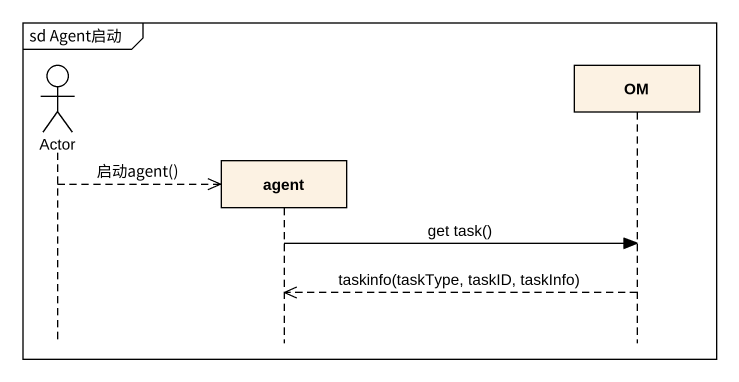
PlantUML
@startuml
mainframe sd Agent启动
hide footbox
actor "Actor" as Actor_
participant "agent" as agent_
participant OM

Actor_ -->> agent_ ** : 启动agent()
agent_ -> OM : get task()
OM -->> agent_ : taskinfo(taskType, taskID, taskInfo)
@enduml
